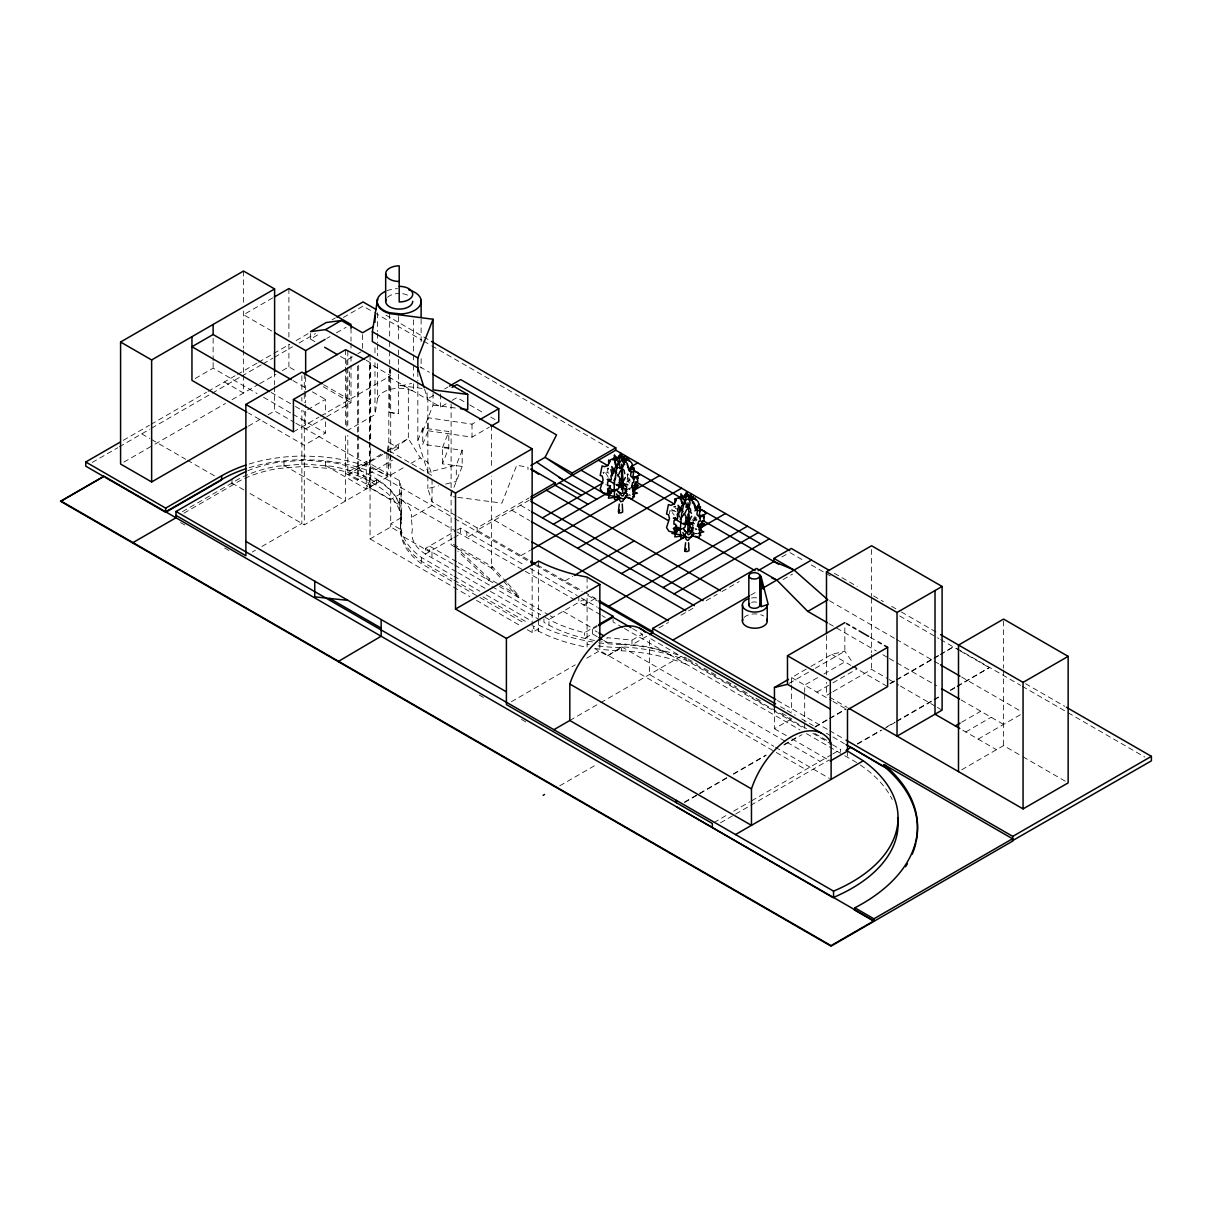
<?xml version="1.0" encoding="UTF-8"?>
<svg xmlns="http://www.w3.org/2000/svg" width="1212" height="1212" viewBox="0 0 1212 1212"><rect width="100%" height="100%" fill="white"/><g stroke="black" fill="none" stroke-linecap="round" stroke-linejoin="round"><path stroke-width="0.75" stroke-dasharray="5 3.75" d="M608.227 477.255L604.712 471.317L608.863 473.195M627.225 479.846L627.74 474.059M629.649 478.861L629.301 480.725M695.976 517.524L695.643 519.387L692.597 521.569M630.119 479.225L628.058 481.876M696.461 517.888L692.703 521.539M346.799 430.866L374.978 414.61L377.583 398.627L377.583 363.191M388.81 451.5L388.81 376.993L390.052 370.463M387.264 450.591L388.81 442.425L398.566 448.061L398.566 445.365L408.338 438.502L408.338 388.264M249.187 464.014A116.897 67.493 0 0 1 304.288 456.045L319.544 456.621A116.897 67.493 0 0 1 386.946 475.816L390.673 456.212M669.433 513.873L669.433 511.661M629.589 483.058L628.816 482.421M462.181 450.213L456.303 465.181L427.851 472.316L417.837 440.607L422.746 428.094L448.804 431.502L448.804 447.728L442.471 463.863L462.181 466.438L462.181 450.213L442.471 447.622L442.471 463.863M422.746 431.32L433.048 405.096L433.048 389.87M448.804 447.728L422.746 444.319L428.078 430.745L428.078 417.746L472.013 424.155L476.725 421.428M442.471 447.622L448.804 431.502M462.181 466.438L450.425 496.375L455.939 497.102M628.543 474.028L627.543 475.952M630.376 487.36L629.028 489.769M626.968 474.892L627.619 473.695M628.922 477.846L627.24 478.664M695.249 516.509L693.825 517.479M455.97 547.597L451.106 544.779L452.076 543.506L492.602 566.898L506.525 582.154M492.602 566.898L491.617 568.17L501.753 579.275M497.39 583.442L489.603 578.942L488.618 580.23L457.803 551.112M507.798 583.548L519.19 596.031L518.206 597.304L503.025 580.669M628.286 479.528L629.043 478.725M695.37 517.388L691.87 520.402M605.939 484.179L606.091 485.058M697.188 519.827L695.143 521.084M381.098 454.227L348.904 474.043L370.675 486.603L370.675 443.486M675.478 506.464L673.963 506.813M433.487 395.445L427.078 399.172L427.078 388.022M444.683 388.916L447.879 387.052M272.7 297.91L243.551 314.741L274.609 332.664M195.208 378.508L213.13 368.175L257.08 393.552M123.276 440.335L149.364 425.276M151 424.336L206.449 392.324M208.085 391.37L235.81 375.372M237.446 374.432L257.005 363.13M258.641 362.191L289.623 344.299M296.152 340.527L309.196 332.997M332.043 319.816L335.3 317.923M92.157 462.484L117.746 447.713M119.337 446.789L149.924 429.139M151.561 428.184L210.585 394.112M212.221 393.173L240.082 377.083M241.718 376.144L261.398 364.782M263.034 363.842L272.867 358.161M274.503 357.207L292.531 346.799M299.091 343.011L315.484 333.558M343.36 317.468L363.024 306.106L372.841 311.772M310.484 333.482L310.484 339.087L319.938 333.633M326.725 338.451L329.967 336.572M336.436 332.845L346.147 327.225M123.866 462.136L153.379 445.092M155.015 444.137L225.523 403.445M232.083 399.657L258.126 384.613M259.747 383.674L275.942 374.326M282.411 370.584L288.895 366.842L297.061 371.569M340.481 356.404L346.799 360.055L356.252 354.601M357.828 353.692L360.979 351.874M248.384 426.109L261.489 418.534M268.049 414.746L274.609 410.959L294.228 422.276M369.584 440.365L369.584 363.509L370.675 362.873L370.675 441.622M307.545 409.717L325.467 399.369L325.467 414.322M293.425 431.881L318.998 417.11M320.604 416.186L390.718 375.705L369.584 363.509M325.104 417.67L305.666 428.881L305.666 404.656M326.725 416.731L351.01 402.717L351.01 365.433M182.391 511.691L231.962 483.073A95.703 55.252 0 0 1 277.336 466.241L304.288 463.999L331.255 466.241A95.703 55.252 0 0 1 376.614 483.073L304.288 524.826L248.218 492.451M183.982 513.146L231.962 485.451A95.703 55.252 0 0 1 277.336 468.62L304.288 466.378L331.255 468.62A95.703 55.252 0 0 1 376.614 485.451A86.916 50.177 0 0 1 399.172 509.601L400.263 513.024A86.916 50.177 0 0 1 401.051 523.417A94.688 54.661 0 0 0 400.839 534.174L401.581 537.734A94.688 54.661 0 0 0 421.443 563.716L455.515 583.396M325.467 421.806L325.467 433.032L304.288 445.258L248.521 413.05M388.81 376.993L440.623 406.99L450.425 401.339M452.061 400.399L456.954 397.566L468.211 404.066M401.051 523.417L401.051 493.481A86.916 50.177 0 0 0 400.263 483.088L399.475 480.634L366.282 461.469L345.617 473.407L357.585 480.3L392.552 460.121M387.507 450.531L408.338 438.502L420.337 457.939L427.851 462.272L432.048 475.574L389.158 450.819M382.795 454.485L347.814 474.68L347.814 435.305M384.386 453.561L398.566 445.365M398.566 448.061L390.718 452.591L390.673 369.054M252.278 552.036L255.474 550.203M261.883 546.506L301.864 523.417L301.864 410.186M369.584 442.244L369.584 487.239L404.55 467.044M410.913 463.378L420.337 457.939M428.078 430.745L472.013 437.153L489.315 427.154M401.051 493.481L390.718 499.435L369.584 487.239M370.054 442.486L370.054 538.931L390.718 527.008L401.081 532.992L401.581 535.356A94.688 54.661 0 0 0 421.443 561.338L452.273 579.139M456.318 571.7L425.397 554.066A52.783 30.467 0 0 1 415.837 545.279L414.307 542.824A52.783 30.467 0 0 1 412.322 529.917L411.383 517.448L432.048 505.525L432.048 479.331M452.273 538.552L425.397 554.066L425.397 548.4L455.545 530.992L399.172 498.465A42.102 24.301 0 0 1 406.368 504.025L407.717 505.586A42.102 24.301 0 0 1 411.383 517.448M457.182 530.053L460.439 528.159L523.614 564.64M453.909 537.613L460.439 533.841L460.439 528.159M457.818 516.736L477.149 527.887L529.144 497.874M529.144 500.238L477.149 530.25L529.144 560.277M626.634 481.952L629.785 480.119M521.024 555.581L530.477 550.127M564.898 580.912L572.776 576.367M527.235 629.679L532.144 632.512L538.582 628.801L533.416 625.998L533.416 628.377L539.401 631.619A132.865 76.704 0 0 0 581.502 646.132L587.093 647.208L587.093 595.88M594.592 640.481A120.73 69.705 0 0 1 585.957 638.694L580.896 637.436A120.73 69.705 0 0 1 548.96 625.18L543.946 622.286L543.946 616.62L548.96 619.514A120.73 69.705 0 0 0 580.896 631.77L584.623 632.694L597.168 625.453M597.168 626.468L592.395 629.225L597.274 632.043M597.274 636.694L592.395 633.876L584.623 638.36L584.623 632.694M511.328 701.748L575.261 664.827M586.744 658.207L599.849 650.632L774.65 751.546M671.554 655.722A65.842 38.011 0 0 0 631.967 644.799L607.015 642.33L607.015 637.679L631.967 640.148L642.299 634.179L642.299 638.845M804.692 723.2L804.692 728.654L686.174 660.237A140.107 80.901 0 0 0 621.635 646.829L607.454 655.874L594.925 648.647M607.454 655.874L621.635 647.693A132.865 76.704 0 0 1 597.243 645.769M658.934 627.937L668.388 622.468M680.992 615.196L694.521 607.394M706.202 600.652L717.231 594.274M721.958 591.547L739.29 581.548M781.816 556.99L786.543 554.263M646.738 636.285L631.967 644.799L631.967 640.148M750.804 595.092L757.303 591.35M783.103 579.548L792.557 574.094M569.822 720.489L599.076 703.596M600.697 702.657L681.326 656.116L686.174 657.919L686.174 664.161A140.107 80.901 0 0 0 621.635 650.768A132.865 76.704 0 0 1 594.062 648.39M559.732 785.815L596.516 764.575M791.633 683.174L791.633 677.553L809.298 667.342M810.919 666.418L831.796 654.359L844.84 651.223L852.96 663.025M789.118 683.401L813.707 669.206M815.343 668.266L844.84 651.223L844.84 626.21M817.539 677.659L804.692 685.083L804.692 692.34M823.963 673.963L844.84 661.903M816.858 692.113L831.311 683.765M832.917 682.841L857.02 668.933L853.975 664.509M831.326 692.628L826.493 695.415L826.493 682.311M832.932 691.704L871.579 669.388L887.608 678.644M774.438 708.111L774.438 728.73L790.072 719.701M684.538 802.056L726.942 777.574M733.472 773.801L766.09 754.97M784.028 744.607L798.708 736.138M815.025 726.73L828.069 719.186M829.705 718.246L846.006 708.838M890.047 683.401L894.941 680.583M896.577 679.644L932.452 658.919M934.088 657.98L938.982 655.162M940.603 654.222L953.647 646.678L940.603 654.631M684.538 802.465L726.942 777.983M733.472 774.226L766.09 755.394M784.028 745.032L801.98 734.669M815.025 727.139L828.069 719.61M829.705 718.671L846.006 709.247M890.047 683.826L894.941 681.008M896.577 680.053L932.452 659.343M934.088 658.404L938.982 655.571M713.974 822.539L727.094 814.964M733.654 811.176L750.046 801.708M751.682 800.768L831.099 754.924M832.689 754L840.643 749.41L840.643 752.031M720.489 822.812L829.266 759.909M857.49 743.713L880.336 730.533M886.851 726.761L895.017 722.049M896.638 721.11L932.528 700.4M934.149 699.46L939.042 696.627M950.466 690.037L955.359 687.219M956.98 686.28L989.613 667.448L956.98 686.689M857.49 744.138L881.957 730.003M883.593 729.063L895.017 722.473M896.638 721.534L932.528 700.824M934.149 699.869L939.042 697.052M950.466 690.461L955.359 687.628M961.661 722.246L980.72 711.247M965.752 731.957L991.158 717.277M978.145 739.108L1023.61 712.853M961.661 769.802L1003.581 745.592L1021.337 755.849M675.538 506.131L674.569 506.904L676.144 508.949M695.127 529.841L696.976 529.311M669.433 510.934L674.296 510.903L673.614 506.889M456.212 515.797L432.048 501.844L427.851 488.542L438.517 485.876M445.637 484.088L456.303 481.406L456.303 465.181M695.733 533.75L697.521 533.325M696.703 528.871L695.097 528.538M628.058 495.314L629.407 495.087M676.084 511.797L671.342 509.434L671.509 511.631L674.22 515.085M630.467 488.481L628.74 488.512M628.392 488.86L630.013 489.375M398.369 374.175L398.369 413.565L395.127 413.459L389.673 412.428L389.673 365.797M630.619 495.269L629.058 494.678M696.945 533.931L695.4 533.341M608.5 468.196L607.273 468.226L607.969 472.241L603.106 472.286L603.515 473.725M422.094 388.431L398.369 385.325L400.854 385.416A21.998 12.696 0 0 0 411.595 383.234M433.048 405.096L456.772 408.202M389.673 412.428L398.369 413.565M457.772 497.329L501.874 503.116L516.736 465.287L527.993 467.196L527.993 469.559M587.093 644.117L589.305 644.542M627.377 480.088L630.452 481.179M696.779 519.842L693.9 518.812M453.061 564.141L425.397 548.4M538.582 624.922L539.401 625.377A132.865 76.704 0 0 0 581.502 639.875L589.305 641.375A132.865 76.704 0 0 0 592.471 641.89M834.341 573.291L857.217 586.502M873.564 595.94L883.366 601.591M891.547 606.318L899.713 611.03M901.349 611.969L938.936 633.679M1025.549 683.689L1064.787 706.338M385.855 315.105L429.881 340.527M956.919 648.572L1020.655 685.371M1022.292 686.31L1066.424 711.792M1068.045 712.732L1144.87 757.076M374.478 312.711L421.927 340.117M423.564 341.057L430.108 344.829M431.745 345.784L608.439 447.789M790.042 552.642L803.132 560.202M811.313 564.928L824.402 572.473M826.039 573.428L830.947 576.261M899.668 615.938L938.921 638.603M940.557 639.542L958.556 649.935M960.192 650.874L989.613 667.857M829.478 600.773L894.729 638.436M896.365 639.391L938.785 663.873M961.616 677.053L1020.352 710.974M419.913 366.797L429.472 372.326M469.817 404.99L484.285 413.353M490.724 417.064L498.768 421.7M870.216 637.285L876.549 640.951M828.993 623.65L876.306 650.965M882.836 654.738L887.729 657.555M889.35 658.495L936.664 685.81M961.146 699.945L1003.551 724.428M366.16 360.282L370.675 362.873M310.484 339.087L315.226 341.814M889.214 679.568L898.819 685.128M900.425 686.053L935.694 706.414M937.3 707.338L942.103 710.111M1022.943 756.773L1066.53 781.937M831.796 654.359L850.93 665.418M852.445 666.297L887.654 686.613M962.767 730.23L996.476 749.698M323.619 384.689L349.389 399.566L349.389 367.175M323.225 386.673L351.01 402.717M520.478 505.237L529.871 510.676M292.91 380.568L305.924 388.098M312.438 391.855L325.467 399.369M511.812 510.237L529.674 520.569M829.705 697.264L847.339 707.444M791.633 677.553L831.371 700.491M832.992 701.415L847.491 709.793M494.481 520.251L530.22 540.885M271.155 392.461L293.774 405.52M295.395 406.459L304.288 411.595L304.288 524.826M263.595 397.309L291.274 413.292M292.91 414.231L325.467 433.032M777.422 700.506L828.084 729.76M829.72 730.7L844.431 739.199M224.387 381.962L243.551 393.021L243.551 374.387M295.864 423.23L386.946 475.816M537.264 564.959L582.76 591.229M584.396 592.168L597.395 599.667M249.187 467.68A116.897 67.493 0 0 1 304.288 459.712L319.544 460.287A116.897 67.493 0 0 1 386.946 479.482L452.985 517.6M454.606 518.539L529.144 561.58M535.643 565.322L581.139 591.592M587.638 595.35L597.395 600.97M780.498 706.687L785.406 709.52M787.042 710.474L795.239 715.201M801.799 718.989L813.267 725.609M826.387 733.184L831.356 736.154M832.947 736.972L844.431 743.698M687.795 658.858L697.536 664.479M704.02 668.221L718.625 676.644M726.745 681.326L736.472 686.946M742.956 690.704L749.455 694.446M755.94 698.188L762.439 701.945M781.907 713.186L791.633 718.807M530.114 568.383L577.17 595.562M581.305 597.94L597.274 607.167M806.571 728.73L649.465 638.027L649.465 674.508L773.832 746.304M814.752 733.457L829.478 741.956M632.558 628.558L642.299 634.179M812.858 733.366L830.841 743.744M832.477 744.698L840.643 749.41M457.212 531.977L523.614 570.322M525.235 571.246L575.548 600.304M600.44 614.666L578.806 602.167L578.806 596.501M602.016 615.575L605.167 617.393M622.801 627.574L613.06 621.953L613.06 617.302M624.438 628.513L799.996 729.882M806.495 733.639L840.643 753.349M844.749 755.727L847.491 757.303A157.393 90.87 0 0 1 858.808 763.999M325.558 465.529L366.282 489.027L366.282 461.469M774.438 728.73L790.391 737.957M791.981 738.865L830.296 760.984M457.591 548.521L491.617 568.17L491.617 476.134M563.141 611.318L592.395 628.21L592.395 633.876M621.635 646.829L785.558 741.471M787.194 742.411L819.979 761.348M603.773 640.451L607.015 642.33A120.73 69.705 0 0 1 601.652 641.633M498.935 584.351L519.19 596.031M456.636 561.762L429.442 546.067L429.442 551.733L401.081 535.371L401.081 529.114M458.227 562.686L493.299 582.927M499.526 586.517L547.809 614.393M550.309 615.847L552.808 617.287M775.468 747.259L829.478 778.437M284.017 465.393L345.617 500.965L345.617 434.032M454.697 565.08L490.39 585.699M492.011 586.638L540.703 614.742M776.286 752.5L805.798 769.529M457.939 572.625L488.769 590.441M490.39 591.365L540.703 620.423M247.733 470.801A95.703 55.252 0 0 1 277.336 462.363L304.288 460.121L331.255 462.363A95.703 55.252 0 0 1 376.614 479.195A86.916 50.177 0 0 1 399.172 503.359L400.263 506.767A86.916 50.177 0 0 1 401.051 517.16A94.688 54.661 0 0 0 400.839 527.917L401.581 531.477A94.688 54.661 0 0 0 421.443 557.475L452.273 575.276M453.894 576.215L479.861 591.198M486.36 594.94L531.795 621.18M453.894 580.078L476.619 593.198M483.103 596.955L526.932 622.241M457.136 584.335L478.24 596.516M479.861 597.455L525.296 623.695M370.054 538.931L469.923 596.592M476.483 600.379L520.69 625.892M231.962 483.073L246.597 491.511M141.728 433.866L149.879 438.577M151.515 439.517L185.754 459.287M187.39 460.227L215.115 476.225M180.543 522.569L187.072 526.341M224.614 548.021L229.522 550.854M479.134 694.961L484.027 697.794M521.508 719.428L528.023 723.2M454.758 546.036L489.603 578.942M358.661 467.181L370.675 486.603M608.242 468.241L608.636 469.468M424.518 388.961L427.851 399.536L427.851 472.316M1003.581 620.968L1003.581 668.176M1003.581 670.054L1003.581 745.592M871.579 549.49L871.579 596.334M871.579 598.198L871.579 652.526M871.579 654.404L871.579 669.388M847.491 751.046L847.491 757.303M826.493 635.467L826.493 674.811M804.692 694.158L804.692 721.398M791.633 685.053L791.633 711.308M598.849 642.799A132.865 76.704 0 0 0 621.635 644.511L621.635 650.768M599.849 643.072L599.849 650.632M594.138 597.804L594.138 599.107L583.805 605.061L583.805 599.395L548.96 619.514L548.96 625.18M587.093 577.109L587.093 588.365M586.244 600.788L586.244 606.47M538.582 561.08L538.582 617.408M538.582 619.287L538.582 631.179M532.144 568.564L532.144 632.512M491.617 425.427L491.617 468.62M477.149 527.887L477.149 531.553L466.817 537.522L466.817 531.841M472.013 424.155L472.013 437.153M451.106 403.914L451.106 544.779M440.623 393.991L440.623 406.99M431.972 551.96L431.972 557.641M427.851 475.922L427.851 488.542M422.746 428.094L422.746 444.319M421.443 557.475L421.443 563.716M421.125 319.135L421.125 343.587M421.125 358.631L421.125 368.039M417.837 371.554L417.837 380.886M417.837 382.75L417.837 440.607M413.534 319.877L413.534 361.237M413.534 365.009L413.534 376.296M413.534 383.825L413.534 391.355A21.998 12.696 0 0 0 377.583 398.627M401.202 489.996L401.202 519.948M400.505 524.326L400.505 530.583M399.475 480.634L399.475 510.57M398.369 316.574L398.369 342.587M398.369 350.026L398.369 357.449M398.369 359.313L398.369 372.326M390.718 454.455L390.718 527.008M389.673 313.575L389.673 339.693M389.673 341.557L389.673 349.011M389.673 350.874L389.673 363.933M388.81 453.318L388.81 466.014M386.946 454.045L386.946 479.482M377.583 312.832L377.583 331.482M377.583 333.345L377.583 342.678M377.583 344.541L377.583 355.737M376.614 479.195L376.614 485.451M374.978 347.844L374.978 355.267M374.978 362.676L374.978 414.61M370.054 355.237L370.054 440.592M362.555 334.588L362.555 349.132M358.661 365.373L358.661 433.245M358.661 435.138L358.661 479.679M357.585 365.948L357.585 433.442M357.585 435.32L357.585 480.3M351.01 328.149L351.01 341.208M351.01 343.072L351.01 348.662M351.01 356.116L351.01 363.57M347.814 350.95L347.814 365.933M347.814 367.812L347.814 427.806M346.799 360.055L346.799 427.139M345.617 349.677L345.617 426.533M325.558 461.651L325.558 467.908M305.666 376.69L305.666 389.749M305.666 391.612L305.666 402.793M304.288 373.538L304.288 391.658M304.288 393.476L304.288 402.535M301.864 375.75L301.864 390.249M301.864 397.506L301.864 401.127M288.895 288.562L288.895 337.027M288.895 344.481L288.895 366.842M284.017 461.53L284.017 467.771M274.609 371.811L274.609 384.855M274.609 386.719L274.609 410.959M243.551 271.034L243.551 303.818M243.551 311.09L243.551 348.283M243.551 350.147L243.551 372.523M231.962 479.195L231.962 485.451M213.13 338.254L213.13 360.691M213.13 362.555L213.13 368.175M386.795 290.804A21.998 12.696 0 0 1 397.536 288.638M387.476 297.394A13.529 7.817 0 0 1 399.202 293.486M402.702 293.743A13.529 7.817 0 0 1 408.762 295.773M744.077 617.469A12.423 7.166 0 0 1 763.621 615.984M751.622 597.97A12.423 7.166 0 0 1 758.061 597.97M751.591 602.364A5.515 3.181 0 0 1 757.106 602.364M860.323 765.014A157.393 90.87 0 0 1 892.214 799.511M621.635 644.511A140.107 80.901 0 0 1 681.326 656.116M376.614 479.8L366.282 485.77L399.475 504.934L399.172 503.965A86.916 50.177 0 0 0 376.614 479.8M401.051 517.766L390.718 523.736L401.081 529.72L400.839 528.523A94.688 54.661 0 0 1 401.051 517.766"/><path stroke-width="1.5" d="M619.256 504.086L618.393 511.57L618.741 512.676L620.665 512.903L622.665 512.055L622.271 504.086M685.598 542.749L684.735 550.233L685.083 551.339L686.992 551.566L688.992 550.718L688.598 542.749M614.514 455.121L617.181 459.166M633.103 491.466L637.451 493.148L632.997 494.208M699.96 530.174L703.778 531.81L698.37 533.325M622.453 458.394L624.665 455.788L624.483 460.621M610.712 480.482L607.212 479.422L614.923 484.164M677.038 519.145L673.387 518.115L681.689 523.069M617.423 496.253L616.438 496.632M632.058 487.224L632.27 485.815L634.952 485.845L635.755 482.209L637.679 481.725L637.679 478.195L632.967 476.271L633.634 472.528L630.24 470.786L630.24 469.135L627.664 466.65L627.286 463.484L622.423 459.53L621.514 457.075L619.635 455.757L618.499 456.303L618.817 457.788L615.923 457.182L615.681 458.409L613.545 458.318L613.893 459.712L612.863 459.999M619.696 468.544C621.574 460.408 610.121 454.758 617.908 467.635M686.022 507.207C688.128 503.859 680.25 492.784 681.568 501.935M620.029 468.347L622.407 468.317L623.104 465.499M423.958 387.204L417.837 367.827L372.372 341.572L372.372 331.74L377.583 298.94M692.325 500.011L692.87 498.329M623.635 459.984L620.68 453.106L617.953 458.787M690.81 499.283L690.991 494.435L688.855 496.39M617.362 475.892L618.984 473.892C620.271 469.438 624.21 467.12 624.422 472.21L624.771 473.634M618.332 464.711L621.62 459.924L624.68 464.711M614.681 460.348L615.257 464.438L617.862 467.832M681.008 499.011L682.144 503.465M684.189 497.662L685.325 495.678M610.484 485.694L607.697 491.814L609.818 492.314L615.151 490.36M610.318 487.391L609.182 485.679L607.621 485.557L607.621 482.043L611.409 479.24L610.878 475.619L613.605 473.241L615.302 467.105L618.287 464.423M609.257 494.92L608.439 498.208L615.196 497.299M675.599 533.583L674.766 536.871L681.947 536.098M417.837 371.554L417.837 357.979L433.048 319.256L389.673 313.575A21.998 12.696 0 0 1 377.583 299.788M620.332 482.77L618.499 488.784L616.044 489.709M686.659 521.433L684.825 527.447L683.023 528.341L688.416 534.734L690.598 533.583L692.809 526.796M679.205 498.662L680.22 498.359L679.871 496.981L682.023 497.072L682.25 495.844L685.159 496.45L684.825 494.966L685.962 494.42L687.84 495.738L688.749 498.193L693.612 502.147L695.067 508.419L697.385 511.01L696.93 514.585L700.172 517.706L700.172 521.221L698.839 521.221L698.294 522.69L700.172 534.75L698.673 537.628L691.491 535.643M624.831 461.939L626.983 457.56L625.998 461.348M623.029 465.772L624.21 463.196M630.301 470.438L632.603 465.575L629.286 470.968M684.401 503.692C686.492 494.678 692.628 501.056 688.719 506.904L686.371 507.01M620.135 487.209L625.362 477.558M687.128 524.493L691.688 516.221M698.521 505.071L696.279 509.904M698.491 505.071L698.93 504.237L694.915 510.873M621.801 485.876L626.968 484.27M613.863 480.573L615.802 477.892M680.19 519.236L685.31 512.555C686.598 508.101 690.537 505.783 690.749 510.873L690.219 511.797L691.491 513.252M630.361 470.498L629.967 471.317M691.37 500.056L693.279 496.496M634.467 484.83L638.572 485.497L632.634 488.042M700.975 523.842L704.914 524.16L698.96 526.705M699.733 511.373L700.491 506.586L697.4 507.283M611.802 490.239L609.969 494.39M678.129 528.902L676.296 533.053M637.073 479.331L638.103 477.649L637.3 476.164L639.724 474.968L637.906 472.589L633.831 470.771L631.679 467.665L632.588 465.878C631.922 462.954 631.997 463.06 629.71 460.954L623.392 458.757L623.892 457.454L622.135 456.303L619.241 456.591L617.847 458.545L614.272 458.333L610.333 459.863L608.091 465.347L604.5 466.681L602.076 465.938L600.213 475.377L602.258 476.089L603.121 479.831L600.213 488.89L602.531 492.587L609.272 494.481M703.414 517.994L704.43 516.312L703.627 514.827L706.051 513.63L704.248 511.252L700.172 509.434L698.006 506.328L698.915 504.525C698.248 501.617 698.324 501.723 696.036 499.617L689.719 497.42L690.219 496.117L688.461 494.966L685.568 495.238L684.174 497.208L680.599 496.996L676.66 498.511L674.433 504.01L670.827 505.328L668.418 504.601L666.555 514.039L668.585 514.752L669.448 518.494L666.555 527.553L668.857 531.25L674.811 532.522M634.664 490.86L634.346 489.042L637.406 486.8L637.406 484.921L635.164 483.421M700.99 529.523L700.672 527.705L703.733 525.463L703.733 523.584L701.49 522.084M622.604 486.906L624.574 484.027M692.84 498.344L693.158 496.42M627.24 494.981L623.816 499.314L617.59 496.602M618.908 496.723L616.62 499.602L614.605 499.526L614.151 484.361L617.272 465.226L621.15 455.621C621.423 458.681 623.165 455.424 623.301 457.666L624.468 457.242L624.831 460.484M685.537 533.644L682.962 538.264L680.947 538.189L680.205 530.083L681.629 514.297L684.068 502.268L687.477 494.269C687.749 497.344 689.492 494.087 689.628 496.329L690.795 495.905L691.158 499.132M684.613 503.086L681.629 505.768L679.932 511.903L677.205 514.282L677.75 517.903L673.963 520.705L673.963 524.22L675.508 524.341L676.16 525.872C674.766 530.144 679.008 525.402 678.478 528.674L680.447 528.144M684.28 497.45L686.462 491.83L688.689 496.117M614.12 489.481L612.136 490.012C607.091 484.845 604.258 492.496 614.969 491.102M617.984 458.666L618.771 457.485M676.311 525.811L674.16 529.735L674.614 530.962L680.583 529.326M693.294 522.933L689.295 524.523M624.771 498.102C625.922 497.98 627.437 495.663 625.771 495.708M633.346 479.301L636.633 476.407L633.361 477.377M699.672 517.963L702.96 515.07L699.688 516.039M632.725 469.453L633.376 467.877L631.058 467.893M699.051 508.116L699.703 506.54L697.385 506.555M683.765 535.371C686.113 539.264 694.84 537.401 692.097 534.371M543.112 795.405L544.536 794.451M449.47 386.113L460.681 379.583L556.535 434.926L545.067 457.348L530.886 465.529M246.733 427.048L151.636 481.952L120.579 464.029L120.579 342.026L243.551 271.034L274.609 288.956L274.609 371.811M120.579 342.026L151.636 359.964L274.609 288.956M274.321 296.97L288.895 288.562L351.01 324.422L351.01 328.149M291.274 379.629L213.13 334.512L191.951 346.738L269.534 391.521M1012.762 838.886L884.139 764.636A189.254 109.262 0 0 1 854.869 907.803L873.913 918.802L1012.535 838.749L1012.535 841.173L831.038 946.148L60.6 501.329L103.626 476.498L85.764 466.181L85.764 461.999L120.003 442.228M336.921 316.983L363.024 301.924L376.068 309.454M341.299 320.498L326.24 322.528L310.484 331.618L325.543 329.588L341.299 320.498L362.555 332.77L373.432 326.498M274.609 332.664L305.666 350.601L325.104 339.39M60.6 501.329L103.626 476.498M175.998 515.388L245.885 555.732L245.885 404.444L301.864 372.129L322.013 383.765M304.288 373.538L345.617 349.677L364.66 359.419M245.885 404.444L293.425 431.881L293.425 399.49L370.054 355.237M85.764 461.999L165.665 508.131L221.629 475.816A116.897 67.493 0 0 1 245.839 465.09M165.665 511.797L221.629 479.482A116.897 67.493 0 0 1 245.839 468.756M105.247 477.437L165.665 512.312L221.629 479.997L221.629 475.816M132.972 542.597L175.998 517.766L175.998 511.509L231.962 479.195A95.703 55.252 0 0 1 246.157 471.483M452.061 387.385L456.954 384.568L498.768 408.702L498.768 421.7L490.89 426.245M479.876 419.61L498.768 408.702M293.425 399.49L455.515 493.072L532.144 448.819L532.144 564.792M530.765 496.935L555.126 482.861L555.126 485.224L588.032 504.222M572.2 473.013L572.2 475.377L545.067 457.348L572.2 473.013L615.787 447.849L615.787 450.213L789.709 550.627M530.704 499.329L615.787 450.213M542.415 517.903L603.061 482.891L581.124 470.226M630.498 467.044L637.724 462.878M553.369 524.235L608.257 492.557M532.053 549.218L620.271 498.283M632.876 491.012L659.661 475.543M455.515 493.072L455.515 609.045L538.582 561.08L539.401 561.535A132.865 76.704 0 0 0 581.502 576.033L587.093 577.109L599.849 584.472L599.849 641.178M577.609 548.233L681.583 488.209M574.352 575.458L634.209 540.885M455.515 609.045L506.404 638.421L599.849 584.472M621.483 573.564L686.083 536.28M700.263 528.084L725.458 513.54M608.772 606.242L747.395 526.205M598.743 624.544L613.06 616.272L613.06 617.302L630.937 627.619M663.055 587.562L758.364 532.538M598.743 625.559L613.06 617.302M674.023 593.895L769.332 538.87M649.693 634.573L652.632 632.876L652.632 628.467L756.606 568.428L776.801 580.093L807.783 611.409L827.357 622.71M758.182 570.625L773.938 561.52L773.938 558.429L791.269 548.43L829.432 570.458M672.827 640.118L749.183 596.031M762.181 588.532L811.464 560.08M826.493 571.761L871.579 545.748L942.103 586.472L942.103 710.111L897.031 736.138L897.031 612.484L826.493 571.761L826.493 633.588M553.884 729.685L569.822 720.489L751.47 825.357L751.47 788.891A62.327 35.981 -60 0 1 791.284 736.805A62.327 35.981 -60 0 1 831.114 742.911L831.114 779.377M807.783 611.409L827.841 599.819L794.133 570.079L773.938 558.429M830.296 709.065L787.482 684.341L787.482 655.753L844.84 622.635M897.031 612.484L942.103 586.472M774.438 708.111L774.438 687.477L788.512 679.356M787.482 655.753L830.296 680.477L887.654 647.36L887.654 686.613L847.491 709.793L847.491 751.046L863.277 760.803A157.393 90.87 0 0 1 833.553 891.138L833.553 897.395A157.393 90.87 0 0 0 897.653 817.57M846.082 750.304L850.976 747.38L882.563 766.135M830.296 760.984L847.491 751.046M735.532 834.553L863.277 760.803M1023.064 808.904L1023.064 682.386L1068.151 656.359L1068.151 782.876L1023.064 808.904L848.945 708.369M955.298 725.927L960.071 723.17M846.067 740.138L1012.762 836.386L1151.4 756.349L1151.4 760.848L1012.535 840.658M60.6 500.814L831.038 945.633L874.064 920.787M616.363 484.952L622.104 483.633L627.831 484.891M622.62 482.74L617.908 474.877M697.37 526.372L698.597 524.478L701.278 524.508L702.081 520.872L704.02 520.387L704.02 516.857L699.294 514.933L699.96 511.191L696.567 509.449L694.461 503.707L692.294 502.904M616.302 497.026L618.771 496.662L619.211 494.981M681.886 528.886L681.068 528.977M631.649 468.741L634.164 467.923L634.164 471.438M761.242 606.561L768.211 604.47L761.06 576.457L759.682 575.033L759.863 605.121L761.242 606.561L761.06 576.457M677.129 531.553L671.902 533.371L682.068 535.174M618.029 491.481L620.135 492.723L621.362 495.557L623.059 495.95L626.346 489.83L626.665 486.694M684.356 530.144L685.144 531.265C686.962 533.553 697.067 530.22 691.264 528.796M626.998 495.572L626.074 495.753M774.438 687.477L787.482 684.341M611.318 492.633L605.576 494.708L615.105 496.556M676.796 526.023L673.296 528.538L680.462 529.811M682.841 523.539L688.431 522.296L694.158 523.554M619.059 482.618L621.771 482.3L625.634 486.345M685.386 521.281L688.098 520.963L692.991 525.357M693.87 534.174L691.976 534.31M693.946 533.628L687.871 540.491L686.34 539.658L682.917 532.507M619.332 485.891L623.483 485.86M385.264 291.471A21.998 12.696 0 0 0 389.673 312.741L400.854 313.953A21.998 12.696 0 0 0 420.806 303.651A21.998 12.696 0 0 0 408.732 289.85M347.95 600.364L314.741 596.865L314.741 581.184M460.424 408.686L467.726 409.641L467.726 394.415L433.048 389.87L433.048 319.256M682.932 535.537L685.098 535.325M627.165 489.497L624.241 488.633L620.983 483.315M693.491 528.159L690.567 527.296L687.31 521.978M773.938 561.52L794.133 570.079M771.756 577.942L776.801 580.093M616.56 485.058L619.953 485.891M682.886 523.72L684.795 524.554M627.528 494.072L624.71 492.799M693.855 532.735L690.734 531.053M616.181 489.406L618.817 492.602C620.68 494.86 630.74 491.572 624.938 490.133M625.165 496.996L632.346 498.965L633.831 496.087L631.952 485.997L632.512 482.558L633.831 482.558L633.831 479.043L630.604 475.922L631.058 472.347L628.725 469.756L627.437 464.575M1068.151 656.359L1003.581 619.074L958.495 645.102L958.495 771.62M940.573 634.618L1023.064 682.386M1066.409 707.278L1151.4 756.349M431.517 341.466L615.787 447.849M633.755 470.589L681.053 497.905M700.551 509.161L760.666 543.87M598.455 460.227L607.848 465.65M636.058 481.937L674.008 503.844M703.263 520.736L778.604 564.216M372.372 331.74L417.837 357.979M940.406 664.812L959.995 676.114M432.654 374.16L467.726 394.415M628.134 497.359L668.054 520.418M695.506 536.265L755.046 570.64M846.431 623.559L849.597 625.392M852.763 627.21L855.945 629.043M859.111 630.876L868.625 636.376M878.139 641.86L881.306 643.693M884.487 645.526L887.654 647.36M325.543 329.588L532.144 448.819M572.458 475.225L605.364 494.223M941.557 688.643L959.51 699.006M559.005 477.467L596.698 499.223M559.459 482.724L581.396 495.39M324.695 347.283L337.33 354.586M531.189 469.044L555.126 482.861M959.783 728.503L935.013 714.216L935.013 590.562M546.46 490.239L720.382 590.653M530.704 501.147L703.051 600.652M531.447 511.57L694.4 605.652M531.31 521.508L685.674 610.621M531.856 541.825L668.342 620.635M652.632 628.467L775.786 699.566M530.765 561.217L535.643 564.019M599.016 600.607L652.632 631.573M530.765 562.519L534.022 564.383M599.016 601.909L775.574 703.854M846.052 744.547L887.305 768.453M639.754 628.27L821.403 733.139M598.864 608.076L613.06 616.272M246.9 412.125L191.951 380.386L191.951 336.678M598.895 632.982L603.773 635.8M598.895 637.633L602.137 639.512M645.238 632.255A62.327 35.981 -60 0 0 569.822 684.007L751.47 788.891M245.885 541.431L506.404 691.84M329.725 598.44L381.159 628.134M175.998 511.509L833.553 891.138M103.626 475.983L874.064 920.893M833.098 897.653L676.387 806.768M854.324 909.909L872.276 920.272M873.913 921.211L873.913 918.802M610.5 492.375L611.484 492.723M536.658 462.196L563.792 480.225M531.007 469.195L538.552 474.21M627.346 460.03L628.71 459.106L629.467 461.196M686.704 506.343L688.234 507.404M620.377 467.68L621.907 468.741M616.59 493.86L620.574 501.677L622.953 501.192L624.135 498.496M697.718 524.341L698.309 525.978M689.961 498.647L689.325 497.359M617.12 484.361L619.15 487.088M684.235 513.54L689.734 522.993L689.476 530.341L688.628 529.311L687.931 531.386L687.931 514.115M683.507 497.829L680.932 493.678L680.886 497.556M681.614 502.056L683.432 505.01M699.203 535.098L700.778 535.462L700.036 533.583M632.876 496.435L634.452 496.799L633.27 494.269M699.006 526.281L700.688 529.795L699.051 529.765M632.679 487.618L634.361 491.133L632.725 491.102M683.113 511.691L678.069 505.252L679.584 510.555M616.787 473.028L611.727 466.59L613.499 473.301M675.251 517.63L676.463 519.387M608.924 478.982L610.136 480.725M678.962 515.676L679.538 516.903M678.796 514.555L677.22 508.313M612.469 475.892L610.893 469.65M693.961 498.874L695.037 497.768L695.794 499.859M676.19 500.632L674.993 498.647L674.933 501.904M609.848 461.969L608.651 459.984L608.606 463.242M622.559 491.693L623.498 485.088L621.665 464.12M759.682 575.033L761.03 580.275M761.924 583.775L763.257 589.032M689.658 524.644L688.674 509.282M687.992 502.783L688.613 508.358M614.545 458.893L614.348 455.303M1012.762 836.386L1012.762 840.886M884.139 764.636L884.139 767.044M854.869 907.803L854.869 909.712M830.296 680.477L830.296 744.289M767.257 621.059L767.257 604.894A12.423 7.166 0 0 1 748.622 611.106A12.423 7.166 0 0 1 748.622 598.683M748.834 575.851L748.834 605.121M742.426 604.894L742.426 621.059M712.338 827.523L712.338 823.478L506.404 704.581L506.404 638.421M687.931 504.677L687.931 508.449M685.856 517.842L685.856 521.615M676.387 800.405L676.387 802.723M621.605 466.029L621.605 489.587M619.529 479.179L619.529 482.952M569.822 684.007L569.822 720.489M421.125 300.334L421.125 317.256M398.369 313.878L398.369 314.711M389.673 312.741L389.673 313.575M399.202 286.35A13.529 7.817 0 0 1 412.731 294.152A13.529 7.817 0 0 1 399.202 301.97L399.202 265.852A13.529 7.817 0 0 0 385.674 273.67L385.674 301.288M381.159 619.544L381.159 636.209L338.148 661.57M374.978 315.756L374.978 322.316M305.666 350.601L305.666 374.826M213.13 324.452L213.13 334.512M165.665 508.131L165.665 512.312M151.636 359.964L151.636 481.952M915.863 842.931A189.254 109.262 0 0 1 912.212 854.218M907.455 863.656A189.254 109.262 0 0 1 905.546 866.747M884.139 766.529A189.254 109.262 0 0 1 916.211 841.31M412.731 301.288A13.529 7.817 0 0 1 397.43 309.03A13.529 7.817 0 0 1 386.128 299.273M399.202 281.472A13.529 7.817 0 0 1 385.674 273.67M766.832 619.196A12.423 7.166 0 0 1 754.834 628.225A12.423 7.166 0 0 1 742.85 619.196M759.682 604.303A5.515 3.181 0 0 1 753.637 608.288A5.515 3.181 0 0 1 749.577 603.531M619.514 510.222L618.741 512.676L619.514 510.222M685.84 548.885L685.083 551.339L685.84 548.885M751.591 578.609A5.515 3.181 0 0 0 759.863 575.851A5.515 3.181 0 0 0 751.591 573.094A5.515 3.181 0 0 0 751.591 578.609"/></g></svg>
